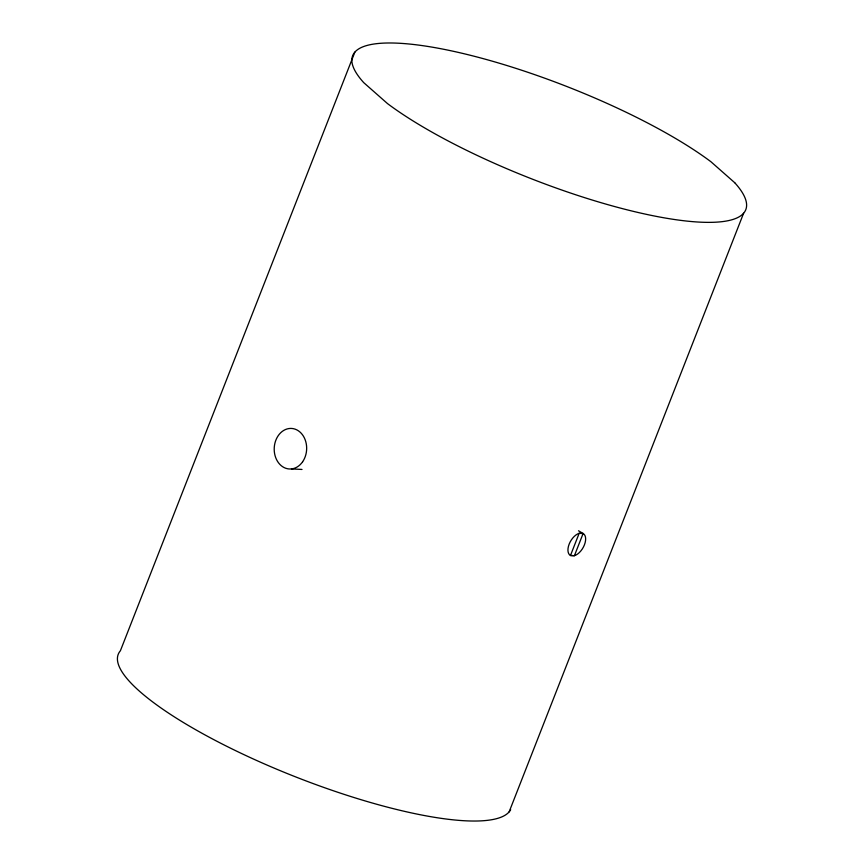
<?xml version="1.0" encoding="UTF-8"?>
<svg xmlns="http://www.w3.org/2000/svg" width="864" height="864" viewBox="0 0 864 864"><rect width="100%" height="100%" fill="white"/><g stroke="black" fill="none" stroke-linecap="round" stroke-linejoin="round"><path stroke-width="1.3" d="M354.856 52.142L120.388 650.776A211.097 49.421 21.4 0 0 285.552 772.859A211.097 49.421 21.4 0 0 510.667 809.698M583.114 533.498L574.42 555.692L570.467 555.498A12.69 7.031 -59.4 0 1 569.16 544.136A12.69 7.031 -59.4 0 1 579.161 533.304L583.114 533.498A12.69 7.031 -59.4 0 1 584.42 544.871A12.69 7.031 -59.4 0 1 574.42 555.692L570.467 555.498L579.161 533.304L583.114 533.498L578.524 530.788M509.144 811.858L743.612 213.224M291.47 468.936L302.011 469.444M734.713 182.704L710.921 161.73A211.097 49.421 21.4 0 0 458.104 52.348A211.097 49.421 21.4 0 0 363.755 82.663L387.547 103.626A211.097 49.421 21.4 0 0 640.364 213.008A211.097 49.421 21.4 0 0 734.713 182.704M302.616 461.786A20.304 16.222 -87.2 0 0 293.62 428.728A20.304 16.222 -87.2 0 0 275.054 455.63A20.304 16.222 -87.2 0 0 302.616 461.786"/></g></svg>
